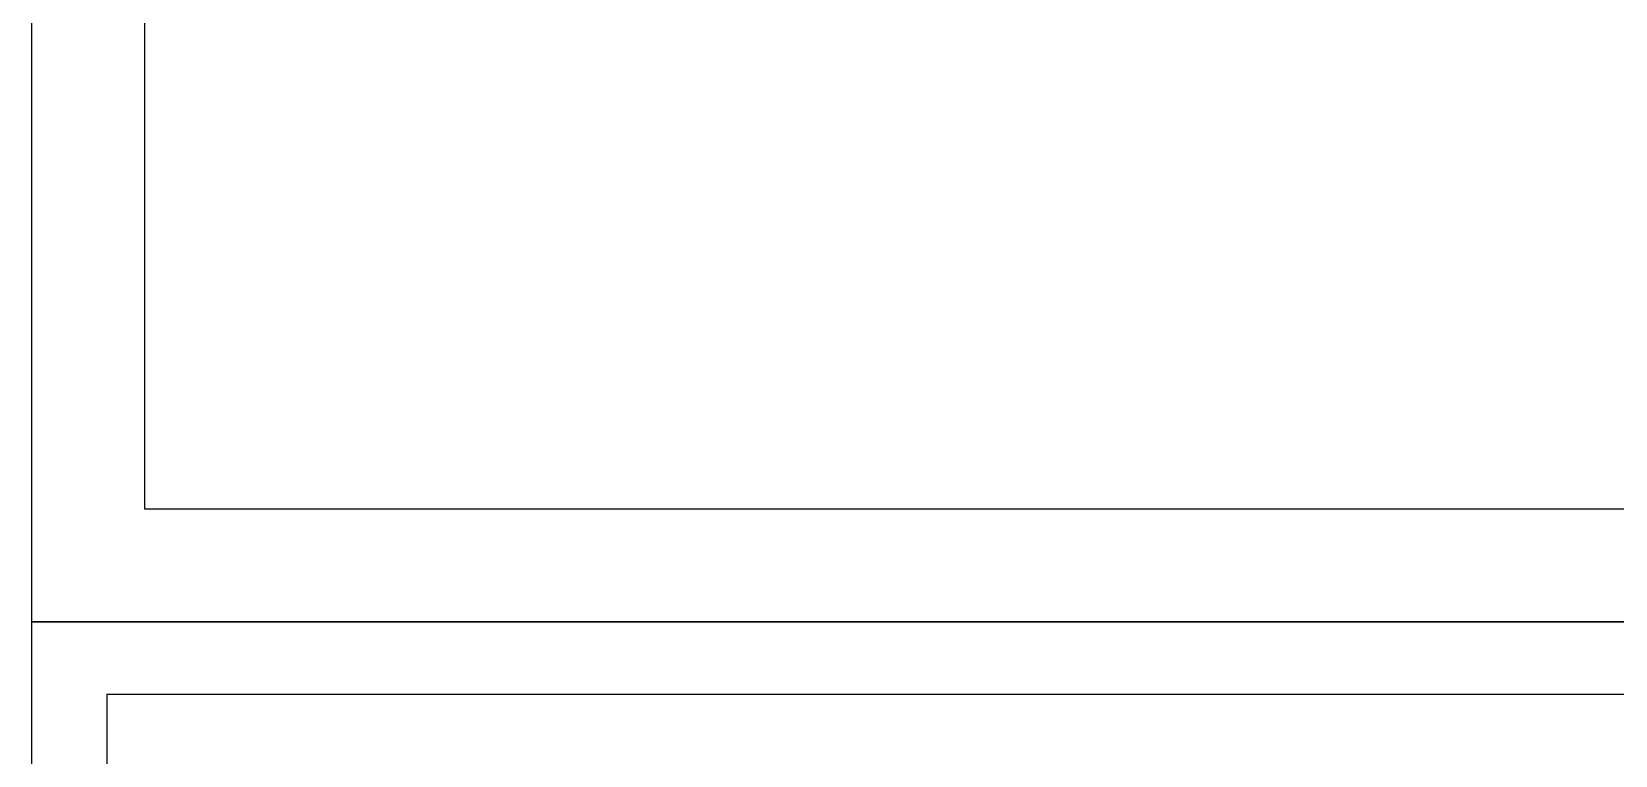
# Model space of a CAD drawing. Header units: millimetres. Extents: x 36 to 3196, y 27 to 5967.
# Drawn here: x 36 to 1089, y 1423 to 1904 of the extents above; entities that cross this region are included whole.
import ezdxf
from ezdxf.enums import TextEntityAlignment as Align

# ---------------------------------------------------------------- set-up
doc = ezdxf.new("R2010")
doc.units = ezdxf.units.MM
doc.layers.add('05_Section Line', color=3, linetype='Continuous')
doc.styles.add('Rainbow-5.0 Style', font='isocp.shx', dxfattribs={"bigfont": 'whgtxt.shx'})

# ---------------------------------------------------------------- blocks, each defined once
blk = doc.blocks.new('A$C869fea47')
blk.add_lwpolyline([(0, 594), (841, 594), (841, 0), (0, 0)], close=True)
at = {"layer": '05_Section Line', "linetype": 'Continuous'}
blk.add_lwpolyline([(820.98, 20.02), (820.98, 574.68), (20.02, 574.68), (20.02, 20.02)], close=True, dxfattribs=at)
at = {"linetype": 'Continuous', "style": 'Rainbow-5.0 Style'}
for tag, p in [('PART_NAME', (743.88, 109.38)), ('DRAWING_NO', (729.87, 91.86)), ('REV', (803.46, 91.86)), ('제도', (768.41, 74.2)), ('DATE_1', (803.46, 74.2)), ('SCALE', (680.81, 69.08)), ('MATERIAL', (722.86, 69.08)), ('검도', (768.41, 60.18)), ('DATE_2', (803.46, 60.18)), ('승인', (768.41, 46.17)), ('DATE_3', (803.46, 46.17)), ('REFERENCE', (722.86, 41.05)), ('PAGE', (768.41, 32.29))]:
    blk.add_attdef(tag, text='', height=5.01, dxfattribs=at).set_placement(p, align=Align.MIDDLE_CENTER)

msp = doc.modelspace()

# ---------------------------------------------------------------- block references
for p, xscale, yscale, zscale in [((36.1017, 1512.067), 3.75, 3.75, 3.75), ((36.1017, 27.067), 2.5, 2.5, 2.5)]:
    msp.add_blockref('A$C869fea47', p, dxfattribs=dict(xscale=xscale, yscale=yscale, zscale=zscale))

doc.saveas('drawing.dxf')
